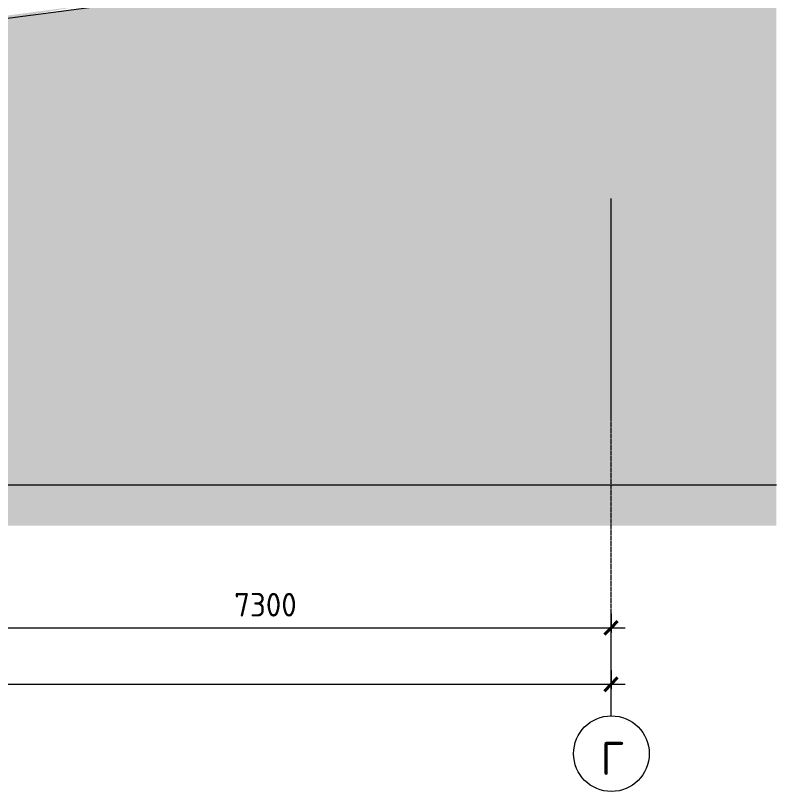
# Model space of a CAD drawing. Header units: millimetres. Extents: x -11345 to 411485, y -9810 to 73012.
# Drawn here: x 377048 to 385097, y 24415 to 32625 of the extents above; entities that cross this region are included whole.
import ezdxf

# ---------------------------------------------------------------- set-up
doc = ezdxf.new("R2010")
doc.units = ezdxf.units.MM
doc.linetypes.add('PDF_IMPORT', pattern=[1, 0.8, -0.2])
for name, color, linetype in [('PDF _Крыша штриховка', 7, 'Continuous'), ('PDF _Линии', 7, 'Continuous'), ('PDF _Оси', 7, 'Continuous'), ('PDF _Размеры-100', 7, 'Continuous'), ('PDF _Текст', 7, 'Continuous'), ('PDF _Узлы', 7, 'Continuous')]:
    doc.layers.add(name, color=color, linetype=linetype)
doc.layers.add('PDF _Ограждение', color=7, linetype='Continuous', true_color=0x7f7f7f)
doc.styles.add('PDF GOST Common', font='GOST_Common.ttf')

msp = doc.modelspace()

# ---------------------------------------------------------------- hatches: boundary and pattern name
at = {"layer": 'PDF _Ограждение', "true_color": 0xb6c1cb, "transparency": 33554559}
h = msp.add_hatch(color=9, dxfattribs=at)
h.paths.add_polyline_path([(376859.67466, 32610.10911), (375657.49177, 32449.25366), (375661.72481, 32423.85543), (375670.19089, 32423.85543), (375877.60977, 32449.25366), (377079.79266, 32610.10911), (377727.44753, 32724.40115)])
h.paths.add_polyline_path([(377718.98145, 32724.40115), (376465.86609, 32559.72069), (376457.53602, 32584.71088), (376267.0493, 32559.31265), (375653.25874, 32478.88492), (375653.25874, 32474.65189), (375797.18204, 32474.65189), (375797.18204, 32471.84435), (375657.49177, 32453.48669), (375657.49177, 32449.25366), (375670.19089, 32453.48669), (375830.91406, 32474.65189), (375831.04635, 32474.65189), (375831.30135, 32474.70289), (377727.44753, 32724.40115)])
h.paths.add_polyline_path([(375817.96702, 32474.57584), (375818.34723, 32474.65189), (375818.54565, 32474.65189)], flags=0)
at = {"layer": 'PDF _Узлы', "true_color": 0x939393, "transparency": 33554687}
msp.add_hatch(color=252, dxfattribs=at).paths.add_polyline_path([(385097.16729, 27657.45425), (385097.16729, 45736.76103), (382303.36198, 44462.61649), (382303.36198, 44187.46899), (382857.89, 44458.38345), (382857.89, 33367.82298), (374988.67172, 32334.96162), (374988.67172, 32258.76693), (375471.23809, 32322.2625), (375471.23809, 27657.45425)])
at = {"layer": 'PDF _Узлы', "true_color": 0xffffff, "transparency": 33554687}
msp.add_hatch(color=7, dxfattribs=at).paths.add_polyline_path([(375471.23809, 28186.58404), (374273.28823, 28203.51619), (352765.22039, 28089.22416), (351156.66582, 28025.72858), (351156.66582, 27797.14451), (347744.83691, 27691.31855), (347744.83691, 27225.68433), (385097.16729, 27225.68433), (385097.16729, 27657.45425), (375471.23809, 27657.45425), (375471.23809, 27996.09731)])

# ---------------------------------------------------------------- linework, layer by layer
at = {"layer": 'PDF _Крыша штриховка', "lineweight": 9}
msp.add_lwpolyline([(377092.49177, 32610.10911), (377092.49177, 32610.10911)], dxfattribs=at)
at = {"layer": 'PDF _Линии', "lineweight": 9}
for points in [[(385097.16729, 45736.76103), (382303.36198, 44462.61649), (382303.36198, 44187.46899), (382857.89, 44458.38345), (382857.89, 33367.82298), (376097.72776, 32478.88492), (374988.67172, 32334.96162), (374988.67172, 32258.76693), (375471.23809, 32322.2625), (375471.23809, 27996.09731)], [(385097.16729, 27657.45425), (375471.23809, 27657.45425), (375471.23809, 27996.09731), (375471.23809, 28186.58404), (374273.28823, 28203.51619), (352773.68646, 28089.22416), (351156.66582, 28025.72858), (351156.66582, 27797.14451), (347744.83691, 27691.31855)]]:
    msp.add_lwpolyline(points, dxfattribs=at)
at = {"layer": 'PDF _Оси', "linetype": 'PDF_IMPORT', "lineweight": 9, "ltscale": 19.980646}
msp.add_lwpolyline([(383348.92245, 25210.75808), (383348.92245, 30688.3097)], dxfattribs=at)
at = {"layer": 'PDF _Оси', "lineweight": 20}
msp.add_circle((383351.0376, 24814.96762), 400.02075, dxfattribs=at)
at = {"layer": 'PDF _Размеры-100', "lineweight": 20}
for points in [[(383348.92245, 26294.4159), (383348.92245, 26146.25955), (383348.92245, 26095.46309)], [(353095.39738, 26146.25955), (376046.9313, 26146.25955), (383497.07879, 26146.25955)], [(383348.92245, 25697.55749), (383348.92245, 25549.40115), (383348.92245, 25498.60469)], [(353095.39738, 25549.40115), (383497.07879, 25549.40115)]]:
    msp.add_lwpolyline(points, dxfattribs=at)
at = {"layer": 'PDF _Размеры-100', "lineweight": 40}
for points in [[(383276.9608, 26074.2979), (383348.92245, 26146.25955), (383416.65107, 26218.22121)], [(383276.9608, 25477.4395), (383348.92245, 25549.40115), (383416.65107, 25621.3628)]]:
    msp.add_lwpolyline(points, dxfattribs=at)

# ---------------------------------------------------------------- texts
at = {"layer": 'PDF _Текст', "attachment_point": 4, "style": 'PDF GOST Common'}
for s, insert, char_height in [('7300', (379360.99124, 26390.83594), 250.011173), ('Г', (383238.60939, 24765.1845), 350.01687)]:
    msp.add_mtext(s, dxfattribs=dict(at, insert=insert, char_height=char_height))

doc.saveas('drawing.dxf')
